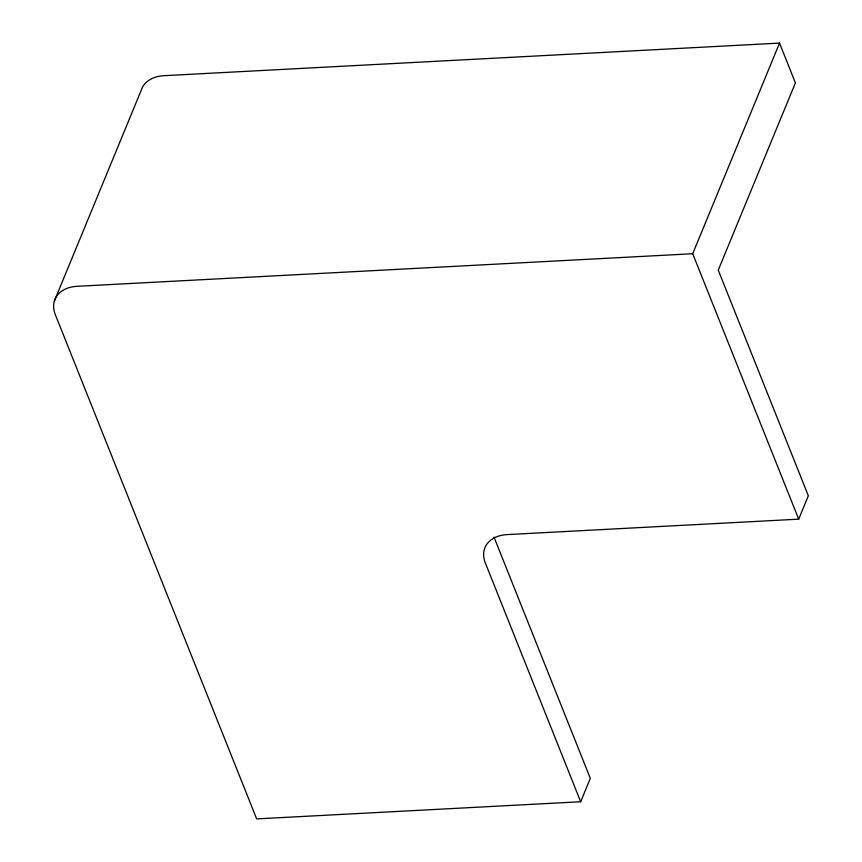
<?xml version="1.0" encoding="UTF-8"?>
<svg xmlns="http://www.w3.org/2000/svg" width="862" height="862" viewBox="0 0 862 862"><rect width="100%" height="100%" fill="white"/><g stroke="black" fill="none" stroke-linecap="round" stroke-linejoin="round"><path stroke-width="1.29" d="M54.338 301.075L141.152 90.445A35.428 24.793 22.4 0 1 163.909 75.694L779.528 43.1L795.421 82.914L718.251 270.14L808.341 495.758L798.697 519.161L507.093 534.602A35.428 24.793 22.4 0 0 485.284 562.854L580.676 801.746L256.671 818.9L55.297 314.576A35.428 24.793 22.4 0 1 77.095 286.313L692.714 253.73L779.528 43.1M580.676 801.746L590.319 778.343L494.939 539.45A35.428 24.793 22.4 0 1 494.142 537.134M692.714 253.73L798.697 519.161"/></g></svg>
